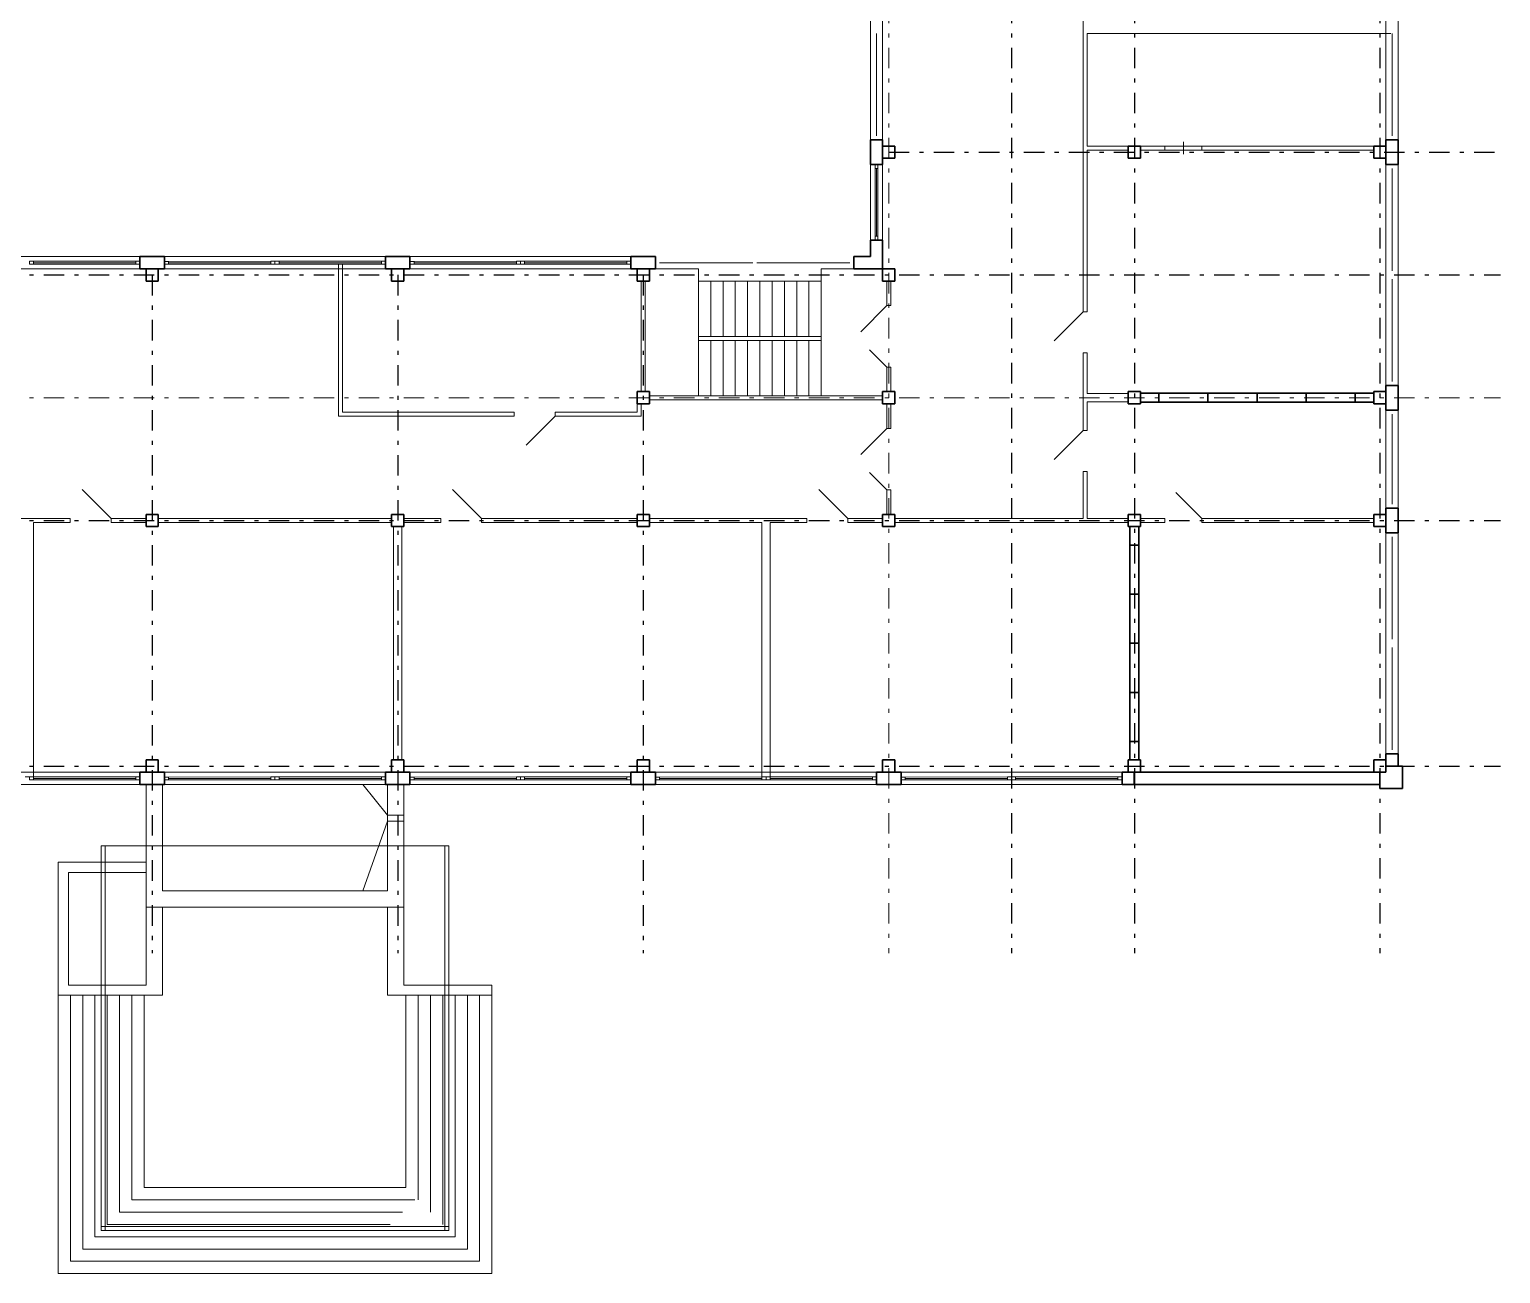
# Model space of a CAD drawing. Header units: metres. Extents: x 6.4 to 78.3, y 1.3 to 57.7.
# Drawn here: x 42.37 to 78.32, y 1.34 to 31.74 of the extents above; entities that cross this region are included whole.
import ezdxf

# ---------------------------------------------------------------- set-up
doc = ezdxf.new("R2010")
doc.units = ezdxf.units.M
doc.header["$MEASUREMENT"] = 0
doc.linetypes.add('( Dashdot )', pattern=[1.001, 0.5, -0.25, 0.001, -0.25])
doc.linetypes.add('DGN Style 3', pattern=[9.681301, 6.915215, -2.766086])

msp = doc.modelspace()

# ---------------------------------------------------------------- linework, layer by layer
at = {"color": 1, "linetype": '( Dashdot )', "lineweight": 0}
for p, q in [((63.375, 57.688), (63.375, 9.164)), ((6.423, 22.738), (78.323, 22.738))]:
    msp.add_line(p, q, dxfattribs=at)
at = {"color": 1, "linetype": '( Dashdot )'}
for p, q in [((66.375, 57.688), (66.375, 9.164)), ((69.375, 57.688), (69.375, 9.164)), ((75.375, 57.688), (75.375, 9.164)), ((63.375, 28.738), (78.323, 28.738)), ((6.423, 25.738), (78.323, 25.738)), ((45.375, 25.738), (45.375, 9.164)), ((51.375, 25.738), (51.375, 9.164)), ((57.375, 25.738), (57.375, 9.164)), ((6.423, 19.738), (78.323, 19.738)), ((6.423, 13.738), (78.323, 13.738))]:
    msp.add_line(p, q, dxfattribs=at)
at = {"color": 7, "linetype": 'Continuous', "lineweight": 0}
for p, q in [((62.923, 34.438), (62.923, 29.038)), ((63.223, 29.038), (63.223, 34.438)), ((75.523, 34.438), (75.523, 29.038)), ((75.823, 29.038), (75.823, 34.438)), ((62.923, 29.038), (63.223, 29.038)), ((63.223, 29.038), (63.223, 29.038)), ((70.123, 28.888), (71.023, 28.888)), ((70.123, 28.788), (70.123, 28.888)), ((70.123, 28.888), (70.123, 28.888)), ((71.023, 28.788), (70.123, 28.788)), ((70.573, 28.988), (70.573, 28.688)), ((71.023, 28.888), (71.023, 28.788)), ((75.523, 29.038), (75.823, 29.038)), ((75.823, 29.038), (75.823, 29.038)), ((62.923, 28.438), (62.923, 26.588)), ((63.223, 28.438), (62.923, 28.438)), ((62.923, 28.438), (62.923, 28.438)), ((63.223, 26.588), (63.223, 28.438)), ((75.823, 28.438), (75.523, 28.438)), ((75.523, 28.438), (75.523, 23.038)), ((75.823, 23.038), (75.823, 28.438)), ((63.108, 28.338), (63.038, 28.338)), ((63.038, 28.338), (63.038, 26.688)), ((63.073, 26.688), (63.073, 28.338)), ((63.108, 26.688), (63.108, 28.338)), ((63.108, 28.338), (63.108, 28.338)), ((63.038, 26.688), (63.108, 26.688)), ((62.923, 26.588), (63.223, 26.588)), ((39.673, 26.188), (45.073, 26.188)), ((45.073, 25.888), (39.673, 25.888)), ((42.473, 26.073), (44.973, 26.073)), ((42.473, 26.003), (42.473, 26.073)), ((42.473, 26.073), (42.473, 26.073)), ((44.973, 26.038), (42.473, 26.038)), ((44.973, 26.003), (42.473, 26.003)), ((44.973, 26.073), (44.973, 26.003)), ((45.073, 26.188), (45.073, 25.888)), ((45.673, 26.188), (51.073, 26.188)), ((45.673, 25.888), (45.673, 26.188)), ((45.673, 26.188), (45.673, 26.188)), ((51.073, 25.888), (45.673, 25.888)), ((45.773, 26.07), (48.273, 26.073)), ((45.774, 26), (45.773, 26.07)), ((45.773, 26.07), (45.773, 26.07)), ((48.273, 26.038), (45.774, 26.035)), ((48.274, 26.003), (45.774, 26)), ((48.273, 26.073), (48.274, 26.003)), ((48.473, 26.073), (50.973, 26.073)), ((48.473, 26.003), (48.473, 26.073)), ((48.473, 26.073), (48.473, 26.073)), ((50.973, 26.038), (48.473, 26.038)), ((50.973, 26.003), (48.473, 26.003)), ((50.973, 26.073), (50.973, 26.003)), ((51.073, 26.188), (51.073, 25.888)), ((51.673, 26.188), (57.073, 26.188)), ((51.673, 25.888), (51.673, 26.188)), ((51.673, 26.188), (51.673, 26.188)), ((57.073, 25.888), (51.673, 25.888)), ((51.773, 26.07), (54.273, 26.073)), ((51.774, 26), (51.773, 26.07)), ((51.773, 26.07), (51.773, 26.07)), ((54.273, 26.038), (51.774, 26.035)), ((54.274, 26.003), (51.774, 26)), ((54.273, 26.073), (54.274, 26.003)), ((54.473, 26.073), (56.973, 26.073)), ((54.473, 26.003), (54.473, 26.073)), ((54.473, 26.073), (54.473, 26.073)), ((56.973, 26.038), (54.473, 26.038)), ((56.973, 26.003), (54.473, 26.003)), ((56.973, 26.073), (56.973, 26.003)), ((57.073, 26.188), (57.073, 25.888)), ((59.023, 24.238), (59.023, 25.588)), ((59.323, 24.238), (59.323, 25.588)), ((59.623, 24.238), (59.623, 25.588)), ((59.923, 24.238), (59.923, 25.588)), ((60.223, 24.238), (60.223, 25.588)), ((60.523, 24.238), (60.523, 25.588)), ((60.823, 24.238), (60.823, 25.588)), ((61.123, 24.238), (61.123, 25.588)), ((61.423, 24.238), (61.423, 25.588)), ((59.023, 22.788), (59.023, 24.138)), ((59.323, 22.788), (59.323, 24.138)), ((59.623, 22.788), (59.623, 24.138)), ((59.923, 22.788), (59.923, 24.138)), ((60.223, 22.788), (60.223, 24.138)), ((60.523, 22.788), (60.523, 24.138)), ((60.823, 22.788), (60.823, 24.138)), ((61.123, 22.788), (61.123, 24.138)), ((61.423, 22.788), (61.423, 24.138)), ((75.523, 23.038), (75.823, 23.038)), ((75.823, 23.038), (75.823, 23.038)), ((75.523, 22.438), (75.523, 20.038)), ((75.823, 22.438), (75.523, 22.438)), ((75.523, 22.438), (75.523, 22.438)), ((75.823, 20.038), (75.823, 22.438)), ((75.523, 20.038), (75.823, 20.038)), ((75.823, 19.438), (75.523, 19.438)), ((75.523, 19.438), (75.523, 14.038)), ((75.823, 14.038), (75.823, 19.438)), ((75.523, 14.038), (75.823, 14.038)), ((75.823, 14.038), (75.823, 14.038)), ((39.673, 13.588), (45.073, 13.588)), ((42.473, 13.473), (44.973, 13.473)), ((42.473, 13.403), (42.473, 13.473)), ((42.473, 13.473), (42.473, 13.473)), ((44.973, 13.438), (42.473, 13.438)), ((44.973, 13.403), (42.473, 13.403)), ((44.973, 13.473), (44.973, 13.403)), ((45.073, 13.588), (45.073, 13.288)), ((45.673, 13.588), (51.073, 13.588)), ((45.673, 13.288), (45.673, 13.588)), ((45.673, 13.588), (45.673, 13.588)), ((45.773, 13.47), (48.273, 13.473)), ((45.774, 13.4), (45.773, 13.47)), ((45.773, 13.47), (45.773, 13.47)), ((48.273, 13.438), (45.774, 13.435)), ((48.274, 13.403), (45.774, 13.4)), ((48.273, 13.473), (48.274, 13.403)), ((48.473, 13.473), (50.973, 13.473)), ((48.473, 13.403), (48.473, 13.473)), ((48.473, 13.473), (48.473, 13.473)), ((50.973, 13.438), (48.473, 13.438)), ((50.973, 13.403), (48.473, 13.403)), ((50.973, 13.473), (50.973, 13.403)), ((51.073, 13.588), (51.073, 13.288)), ((51.673, 13.588), (57.073, 13.588)), ((51.673, 13.288), (51.673, 13.588)), ((51.673, 13.588), (51.673, 13.588)), ((51.773, 13.47), (54.273, 13.473)), ((51.774, 13.4), (51.773, 13.47)), ((51.773, 13.47), (51.773, 13.47)), ((54.273, 13.438), (51.774, 13.435)), ((54.274, 13.403), (51.774, 13.4)), ((54.273, 13.473), (54.274, 13.403)), ((54.473, 13.473), (56.973, 13.473)), ((54.473, 13.403), (54.473, 13.473)), ((54.473, 13.473), (54.473, 13.473)), ((56.973, 13.438), (54.473, 13.438)), ((56.973, 13.403), (54.473, 13.403)), ((56.973, 13.473), (56.973, 13.403)), ((57.073, 13.588), (57.073, 13.288)), ((57.673, 13.588), (63.073, 13.588)), ((57.673, 13.288), (57.673, 13.588)), ((57.673, 13.588), (57.673, 13.588)), ((57.773, 13.47), (60.273, 13.473)), ((57.774, 13.4), (57.773, 13.47)), ((57.773, 13.47), (57.773, 13.47)), ((60.273, 13.438), (57.774, 13.435)), ((60.274, 13.403), (57.774, 13.4)), ((60.273, 13.473), (60.274, 13.403)), ((60.473, 13.473), (62.973, 13.473)), ((60.473, 13.403), (60.473, 13.473)), ((60.473, 13.473), (60.473, 13.473)), ((62.973, 13.438), (60.473, 13.438)), ((62.973, 13.403), (60.473, 13.403)), ((62.973, 13.473), (62.973, 13.403)), ((63.073, 13.588), (63.073, 13.288)), ((63.673, 13.588), (69.073, 13.588)), ((63.673, 13.288), (63.673, 13.588)), ((63.673, 13.588), (63.673, 13.588)), ((63.773, 13.47), (66.273, 13.473)), ((63.774, 13.4), (63.773, 13.47)), ((63.773, 13.47), (63.773, 13.47)), ((66.273, 13.438), (63.774, 13.435)), ((66.274, 13.403), (63.774, 13.4)), ((66.273, 13.473), (66.274, 13.403)), ((66.473, 13.473), (68.973, 13.473)), ((66.473, 13.403), (66.473, 13.473)), ((66.473, 13.473), (66.473, 13.473)), ((68.973, 13.438), (66.473, 13.438)), ((68.973, 13.403), (66.473, 13.403)), ((68.973, 13.473), (68.973, 13.403)), ((69.073, 13.588), (69.073, 13.288)), ((45.073, 13.288), (39.673, 13.288)), ((51.073, 13.288), (45.673, 13.288)), ((57.073, 13.288), (51.673, 13.288)), ((63.073, 13.288), (57.673, 13.288)), ((69.073, 13.288), (63.673, 13.288)), ((43.075, 11.388), (43.075, 1.338)), ((43.075, 11.388), (44.125, 11.388)), ((43.325, 11.138), (43.325, 8.388)), ((43.325, 11.138), (44.125, 11.138)), ((43.325, 8.388), (44.125, 8.388)), ((52.625, 8.388), (53.672, 8.388)), ((53.675, 8.388), (53.675, 1.338)), ((43.075, 8.138), (44.125, 8.138)), ((43.375, 8.138), (43.375, 1.638)), ((43.675, 8.138), (43.675, 1.938)), ((43.975, 8.138), (43.975, 2.238)), ((52.625, 8.138), (53.675, 8.138)), ((52.775, 2.238), (52.775, 8.138)), ((53.075, 1.938), (53.075, 8.138)), ((53.375, 1.638), (53.375, 8.138)), ((43.975, 2.238), (52.775, 2.238)), ((43.675, 1.938), (53.075, 1.938)), ((43.375, 1.638), (53.375, 1.638)), ((43.075, 1.338), (53.675, 1.338))]:
    msp.add_line(p, q, dxfattribs=at)
at = {"color": 7, "linetype": 'Continuous', "lineweight": 13}
for p, q in [((68.123, 32.838), (68.123, 24.838)), ((68.223, 31.638), (68.223, 28.888)), ((68.223, 31.638), (75.638, 31.638)), ((68.223, 28.888), (69.223, 28.888)), ((68.223, 28.788), (68.223, 24.838)), ((69.223, 28.788), (68.223, 28.788)), ((69.223, 28.888), (69.223, 28.788)), ((69.523, 28.788), (69.523, 28.888)), ((69.523, 28.888), (70.123, 28.888)), ((70.123, 28.788), (69.523, 28.788)), ((70.123, 28.888), (70.123, 28.788)), ((71.023, 28.888), (71.023, 28.788)), ((71.023, 28.888), (75.223, 28.888)), ((75.223, 28.788), (71.023, 28.788)), ((75.223, 28.888), (75.223, 28.788)), ((63.038, 28.438), (63.038, 28.338)), ((63.108, 28.438), (63.038, 28.438)), ((63.038, 28.438), (63.038, 28.438)), ((63.108, 28.338), (63.108, 28.438)), ((63.038, 28.338), (63.108, 28.338)), ((63.038, 26.688), (63.038, 26.588)), ((63.108, 26.688), (63.038, 26.688)), ((63.038, 26.688), (63.038, 26.688)), ((63.108, 26.588), (63.108, 26.688)), ((63.038, 26.588), (63.108, 26.588)), ((42.373, 26.073), (42.473, 26.073)), ((42.373, 26.003), (42.373, 26.073)), ((42.373, 26.073), (42.373, 26.073)), ((42.473, 26.003), (42.373, 26.003)), ((42.473, 26.073), (42.473, 26.003)), ((44.973, 26.073), (45.073, 26.073)), ((44.973, 26.003), (44.973, 26.073)), ((44.973, 26.073), (44.973, 26.073)), ((45.073, 26.003), (44.973, 26.003)), ((45.073, 26.073), (45.073, 26.003)), ((45.673, 26.07), (45.773, 26.07)), ((45.673, 26), (45.673, 26.07)), ((45.673, 26.07), (45.673, 26.07)), ((45.773, 26), (45.673, 26)), ((45.773, 26.07), (45.773, 26)), ((48.273, 26.073), (48.373, 26.073)), ((48.273, 26.003), (48.273, 26.073)), ((48.273, 26.073), (48.273, 26.073)), ((48.373, 26.003), (48.273, 26.003)), ((48.373, 26.073), (48.473, 26.073)), ((48.373, 26.003), (48.373, 26.073)), ((48.373, 26.073), (48.373, 26.073)), ((48.373, 26.073), (48.373, 26.003)), ((48.473, 26.003), (48.373, 26.003)), ((48.473, 26.073), (48.473, 26.003)), ((49.923, 26.003), (49.923, 22.288)), ((50.023, 26.003), (50.023, 22.388)), ((50.973, 26.073), (51.073, 26.073)), ((50.973, 26.003), (50.973, 26.073)), ((50.973, 26.073), (50.973, 26.073)), ((51.073, 26.003), (50.973, 26.003)), ((51.073, 26.073), (51.073, 26.003)), ((51.673, 26.07), (51.773, 26.07)), ((51.673, 26), (51.673, 26.07)), ((51.673, 26.07), (51.673, 26.07)), ((51.773, 26), (51.673, 26)), ((51.773, 26.07), (51.773, 26)), ((54.273, 26.073), (54.373, 26.073)), ((54.273, 26.003), (54.273, 26.073)), ((54.273, 26.073), (54.273, 26.073)), ((54.373, 26.003), (54.273, 26.003)), ((54.373, 26.073), (54.473, 26.073)), ((54.373, 26.003), (54.373, 26.073)), ((54.373, 26.073), (54.373, 26.073)), ((54.373, 26.073), (54.373, 26.003)), ((54.473, 26.003), (54.373, 26.003)), ((54.473, 26.073), (54.473, 26.003)), ((56.973, 26.073), (57.073, 26.073)), ((56.973, 26.003), (56.973, 26.073)), ((56.973, 26.073), (56.973, 26.073)), ((57.073, 26.003), (56.973, 26.003)), ((57.073, 26.073), (57.073, 26.003)), ((58.723, 25.888), (57.673, 25.888)), ((58.723, 22.788), (58.723, 25.888)), ((61.723, 22.788), (61.723, 25.888)), ((61.723, 25.888), (62.523, 25.888)), ((57.323, 25.588), (57.323, 22.888)), ((57.423, 25.588), (57.323, 25.588)), ((57.323, 25.588), (57.323, 25.588)), ((57.423, 22.888), (57.423, 25.588)), ((61.723, 25.588), (58.723, 25.588)), ((63.423, 25.588), (63.323, 25.588)), ((63.323, 25.588), (63.323, 24.988)), ((63.423, 24.988), (63.423, 25.588)), ((63.323, 24.988), (62.687, 24.351)), ((63.423, 24.988), (63.323, 24.988)), ((68.223, 24.838), (68.123, 24.838)), ((61.723, 24.238), (58.723, 24.238)), ((61.723, 24.138), (58.723, 24.138)), ((61.723, 24.238), (61.723, 24.138)), ((63.323, 23.488), (62.899, 23.912)), ((68.223, 23.838), (68.123, 23.838)), ((68.123, 23.838), (68.123, 21.938)), ((68.223, 23.838), (68.223, 22.838)), ((63.423, 23.488), (63.323, 23.488)), ((63.323, 23.488), (63.323, 22.888)), ((63.423, 22.888), (63.423, 23.488)), ((57.323, 22.888), (57.423, 22.888)), ((57.523, 22.788), (63.223, 22.788)), ((57.523, 22.688), (57.523, 22.788)), ((57.523, 22.788), (57.523, 22.788)), ((63.223, 22.688), (57.523, 22.688)), ((63.223, 22.788), (63.223, 22.688)), ((63.323, 22.888), (63.423, 22.888)), ((68.223, 22.838), (69.223, 22.838)), ((69.223, 22.838), (69.223, 22.638)), ((54.223, 22.388), (50.023, 22.388)), ((54.223, 22.388), (54.223, 22.288)), ((55.223, 22.388), (55.223, 22.288)), ((57.223, 22.388), (55.223, 22.388)), ((57.223, 22.588), (57.223, 22.388)), ((57.323, 22.588), (57.323, 22.288)), ((63.323, 21.988), (63.323, 22.588)), ((63.323, 22.588), (63.423, 22.588)), ((63.423, 22.588), (63.423, 21.988)), ((68.223, 22.638), (68.223, 21.938)), ((69.223, 22.638), (68.223, 22.638)), ((54.223, 22.288), (49.923, 22.288)), ((57.323, 22.288), (55.223, 22.288)), ((63.323, 21.988), (62.687, 21.351)), ((63.423, 21.988), (63.323, 21.988)), ((68.223, 21.938), (68.123, 21.938)), ((63.323, 20.488), (62.899, 20.912)), ((68.223, 20.938), (68.123, 20.938)), ((68.123, 20.938), (68.123, 19.788)), ((68.223, 20.938), (68.223, 19.788)), ((63.423, 20.488), (63.323, 20.488)), ((63.323, 19.888), (63.323, 20.488)), ((63.423, 20.488), (63.423, 19.888)), ((71.023, 19.788), (70.387, 20.424)), ((39.523, 19.788), (43.373, 19.788)), ((43.373, 19.788), (43.373, 19.688)), ((44.373, 19.788), (44.373, 19.688)), ((44.373, 19.788), (45.223, 19.788)), ((45.223, 19.788), (45.223, 19.688)), ((45.523, 19.788), (51.223, 19.788)), ((45.523, 19.688), (45.523, 19.788)), ((45.523, 19.788), (45.523, 19.788)), ((51.223, 19.788), (51.223, 19.688)), ((51.523, 19.688), (51.523, 19.788)), ((51.523, 19.788), (52.423, 19.788)), ((52.423, 19.788), (52.423, 19.688)), ((53.423, 19.788), (53.423, 19.688)), ((53.423, 19.788), (57.223, 19.788)), ((57.223, 19.788), (57.223, 19.688)), ((57.523, 19.688), (57.523, 19.788)), ((57.523, 19.788), (61.373, 19.788)), ((61.373, 19.788), (61.373, 19.688)), ((62.373, 19.788), (62.373, 19.688)), ((62.373, 19.788), (63.223, 19.788)), ((63.223, 19.788), (63.223, 19.688)), ((63.423, 19.888), (63.323, 19.888)), ((68.123, 19.788), (63.523, 19.788)), ((69.223, 19.788), (68.223, 19.788)), ((69.223, 19.688), (69.223, 19.788)), ((69.523, 19.688), (69.523, 19.788)), ((69.523, 19.788), (70.123, 19.788)), ((70.123, 19.788), (70.123, 19.688)), ((71.023, 19.788), (71.023, 19.688)), ((71.023, 19.788), (75.223, 19.788)), ((75.223, 19.788), (75.223, 19.688)), ((42.473, 13.473), (42.473, 19.688)), ((43.373, 19.688), (42.473, 19.688)), ((45.223, 19.688), (44.373, 19.688)), ((51.223, 19.688), (45.523, 19.688)), ((51.473, 19.588), (51.273, 19.588)), ((51.273, 19.588), (51.273, 13.888)), ((51.473, 13.888), (51.473, 19.588)), ((52.423, 19.688), (51.523, 19.688)), ((57.223, 19.688), (53.423, 19.688)), ((60.273, 19.688), (57.523, 19.688)), ((60.273, 19.688), (60.273, 13.473)), ((60.473, 13.473), (60.473, 19.688)), ((61.373, 19.688), (60.473, 19.688)), ((63.223, 19.688), (62.373, 19.688)), ((63.523, 19.688), (69.223, 19.688)), ((70.123, 19.688), (69.523, 19.688)), ((75.223, 19.688), (71.023, 19.688)), ((51.273, 13.888), (51.473, 13.888)), ((51.473, 13.888), (51.473, 13.888)), ((42.273, 13.473), (42.473, 13.473)), ((42.373, 13.473), (42.473, 13.473)), ((42.373, 13.403), (42.373, 13.473)), ((42.373, 13.473), (42.373, 13.473)), ((42.473, 13.403), (42.373, 13.403)), ((42.473, 13.473), (42.473, 13.403)), ((44.973, 13.473), (45.073, 13.473)), ((44.973, 13.403), (44.973, 13.473)), ((44.973, 13.473), (44.973, 13.473)), ((45.073, 13.403), (44.973, 13.403)), ((45.073, 13.473), (45.073, 13.403)), ((45.673, 13.47), (45.773, 13.47)), ((45.673, 13.4), (45.673, 13.47)), ((45.673, 13.47), (45.673, 13.47)), ((45.773, 13.4), (45.673, 13.4)), ((45.773, 13.47), (45.773, 13.4)), ((48.273, 13.473), (48.373, 13.473)), ((48.273, 13.403), (48.273, 13.473)), ((48.273, 13.473), (48.273, 13.473)), ((48.373, 13.403), (48.273, 13.403)), ((48.373, 13.473), (48.473, 13.473)), ((48.373, 13.403), (48.373, 13.473)), ((48.373, 13.473), (48.373, 13.473)), ((48.373, 13.473), (48.373, 13.403)), ((48.473, 13.403), (48.373, 13.403)), ((48.473, 13.473), (48.473, 13.403)), ((50.973, 13.473), (51.073, 13.473)), ((50.973, 13.403), (50.973, 13.473)), ((50.973, 13.473), (50.973, 13.473)), ((51.073, 13.403), (50.973, 13.403)), ((51.073, 13.473), (51.073, 13.403)), ((51.673, 13.47), (51.773, 13.47)), ((51.673, 13.4), (51.673, 13.47)), ((51.673, 13.47), (51.673, 13.47)), ((51.773, 13.4), (51.673, 13.4)), ((51.773, 13.47), (51.773, 13.4)), ((54.273, 13.473), (54.373, 13.473)), ((54.273, 13.403), (54.273, 13.473)), ((54.273, 13.473), (54.273, 13.473)), ((54.373, 13.403), (54.273, 13.403)), ((54.373, 13.473), (54.473, 13.473)), ((54.373, 13.403), (54.373, 13.473)), ((54.373, 13.473), (54.373, 13.473)), ((54.373, 13.473), (54.373, 13.403)), ((54.473, 13.403), (54.373, 13.403)), ((54.473, 13.473), (54.473, 13.403)), ((56.973, 13.473), (57.073, 13.473)), ((56.973, 13.403), (56.973, 13.473)), ((56.973, 13.473), (56.973, 13.473)), ((57.073, 13.403), (56.973, 13.403)), ((57.073, 13.473), (57.073, 13.403)), ((57.673, 13.47), (57.773, 13.47)), ((57.673, 13.4), (57.673, 13.47)), ((57.673, 13.47), (57.673, 13.47)), ((57.773, 13.4), (57.673, 13.4)), ((57.773, 13.47), (57.773, 13.4)), ((60.273, 13.473), (60.473, 13.473)), ((60.273, 13.473), (60.373, 13.473)), ((60.273, 13.403), (60.273, 13.473)), ((60.273, 13.473), (60.273, 13.473)), ((60.373, 13.403), (60.273, 13.403)), ((60.373, 13.473), (60.473, 13.473)), ((60.373, 13.403), (60.373, 13.473)), ((60.373, 13.473), (60.373, 13.473)), ((60.373, 13.473), (60.373, 13.403)), ((60.473, 13.403), (60.373, 13.403)), ((60.473, 13.473), (60.473, 13.403)), ((62.973, 13.473), (63.073, 13.473)), ((62.973, 13.403), (62.973, 13.473)), ((62.973, 13.473), (62.973, 13.473)), ((63.073, 13.403), (62.973, 13.403)), ((63.073, 13.473), (63.073, 13.403)), ((63.673, 13.47), (63.773, 13.47)), ((63.673, 13.4), (63.673, 13.47)), ((63.673, 13.47), (63.673, 13.47)), ((63.773, 13.4), (63.673, 13.4)), ((63.773, 13.47), (63.773, 13.4)), ((66.273, 13.473), (66.373, 13.473)), ((66.273, 13.403), (66.273, 13.473)), ((66.273, 13.473), (66.273, 13.473)), ((66.373, 13.403), (66.273, 13.403)), ((66.373, 13.473), (66.473, 13.473)), ((66.373, 13.403), (66.373, 13.473)), ((66.373, 13.473), (66.373, 13.473)), ((66.373, 13.473), (66.373, 13.403)), ((66.473, 13.403), (66.373, 13.403)), ((66.473, 13.473), (66.473, 13.403)), ((68.973, 13.473), (69.073, 13.473)), ((68.973, 13.403), (68.973, 13.473)), ((68.973, 13.473), (68.973, 13.473)), ((69.073, 13.403), (68.973, 13.403)), ((69.073, 13.473), (69.073, 13.403)), ((45.223, 13.288), (45.223, 11.788)), ((45.623, 13.288), (45.623, 11.788)), ((45.623, 13.288), (51.123, 13.288)), ((51.123, 12.538), (50.521, 13.288)), ((51.123, 11.788), (51.123, 13.288)), ((51.523, 11.788), (51.523, 13.288)), ((51.123, 12.388), (50.521, 10.688)), ((51.123, 12.538), (51.523, 12.538)), ((51.123, 12.388), (51.123, 12.538)), ((51.123, 12.538), (51.123, 12.538)), ((51.523, 12.388), (51.123, 12.388)), ((51.523, 12.538), (51.523, 12.388)), ((44.125, 2.388), (44.125, 11.788)), ((52.625, 11.788), (44.125, 11.788)), ((44.225, 2.388), (44.225, 11.788)), ((45.623, 11.788), (45.623, 10.688)), ((51.123, 11.788), (51.123, 10.688)), ((52.525, 2.388), (52.525, 11.788)), ((52.625, 2.388), (52.625, 11.788)), ((45.623, 10.688), (51.123, 10.688)), ((52.625, 2.488), (44.125, 2.488)), ((52.625, 2.388), (44.125, 2.388))]:
    msp.add_line(p, q, dxfattribs=at)
at = {"color": 7, "linetype": 'Continuous', "lineweight": 0, "extrusion": (0, 0, -1)}
for p, q in [((63.073, 31.638), (63.071, 29.138)), ((75.673, 31.638), (75.671, 29.138)), ((75.673, 28.338), (75.673, 25.838)), ((57.773, 26.038), (60.048, 26.038)), ((60.148, 26.038), (62.423, 26.038)), ((75.673, 25.638), (75.671, 23.138)), ((75.673, 22.338), (75.673, 20.138)), ((75.673, 19.338), (75.673, 16.838)), ((75.673, 16.638), (75.671, 14.138))]:
    msp.add_line(p, q, dxfattribs=at)
at = {"color": 7, "linetype": 'Continuous', "lineweight": 30}
for p, q in [((62.923, 28.438), (62.923, 29.038)), ((62.923, 29.038), (63.223, 29.038)), ((63.223, 29.038), (63.223, 28.438)), ((63.223, 28.888), (63.223, 28.588)), ((63.523, 28.888), (63.223, 28.888)), ((63.223, 28.888), (63.223, 28.888)), ((63.523, 28.588), (63.523, 28.888)), ((69.223, 28.888), (69.223, 28.588)), ((69.523, 28.888), (69.223, 28.888)), ((69.223, 28.888), (69.223, 28.888)), ((69.523, 28.588), (69.523, 28.888)), ((75.223, 28.888), (75.223, 28.588)), ((75.523, 28.888), (75.223, 28.888)), ((75.223, 28.888), (75.223, 28.888)), ((75.823, 29.038), (75.523, 29.038)), ((75.523, 29.038), (75.523, 28.438)), ((75.523, 28.588), (75.523, 28.888)), ((75.823, 28.438), (75.823, 29.038)), ((63.223, 28.438), (62.923, 28.438)), ((62.923, 28.438), (62.923, 28.438)), ((63.223, 28.588), (63.523, 28.588)), ((69.223, 28.588), (69.523, 28.588)), ((75.223, 28.588), (75.523, 28.588)), ((75.523, 28.438), (75.823, 28.438)), ((75.823, 28.438), (75.823, 28.438)), ((63.223, 26.588), (62.923, 26.588)), ((62.923, 26.588), (62.923, 26.188)), ((63.223, 26.588), (63.223, 25.888)), ((45.073, 25.888), (45.073, 26.188)), ((45.073, 26.188), (45.673, 26.188)), ((45.673, 25.888), (45.073, 25.888)), ((45.223, 25.888), (45.223, 25.588)), ((45.523, 25.888), (45.223, 25.888)), ((45.223, 25.888), (45.223, 25.888)), ((45.523, 25.588), (45.523, 25.888)), ((45.673, 26.188), (45.673, 25.888)), ((45.673, 25.888), (45.673, 25.888)), ((51.073, 25.888), (51.073, 26.188)), ((51.073, 26.188), (51.673, 26.188)), ((51.673, 25.888), (51.073, 25.888)), ((51.223, 25.888), (51.223, 25.588)), ((51.523, 25.888), (51.223, 25.888)), ((51.223, 25.888), (51.223, 25.888)), ((51.523, 25.588), (51.523, 25.888)), ((51.673, 26.188), (51.673, 25.888)), ((51.673, 25.888), (51.673, 25.888)), ((57.073, 25.888), (57.073, 26.188)), ((57.073, 26.188), (57.673, 26.188)), ((57.673, 25.888), (57.073, 25.888)), ((57.223, 25.888), (57.223, 25.588)), ((57.523, 25.888), (57.223, 25.888)), ((57.223, 25.888), (57.223, 25.888)), ((57.523, 25.588), (57.523, 25.888)), ((57.673, 26.188), (57.673, 25.888)), ((57.673, 25.888), (57.673, 25.888)), ((62.523, 25.888), (62.523, 26.188)), ((62.923, 26.188), (62.523, 26.188)), ((63.223, 25.888), (62.523, 25.888)), ((63.223, 25.888), (63.223, 25.588)), ((63.523, 25.888), (63.223, 25.888)), ((63.223, 25.888), (63.223, 25.888)), ((63.523, 25.588), (63.523, 25.888)), ((45.223, 25.588), (45.523, 25.588)), ((51.223, 25.588), (51.523, 25.588)), ((57.223, 25.588), (57.523, 25.588)), ((63.223, 25.588), (63.523, 25.588)), ((75.823, 23.038), (75.523, 23.038)), ((75.523, 23.038), (75.523, 22.438)), ((75.823, 22.438), (75.823, 23.038)), ((57.223, 22.888), (57.223, 22.588)), ((57.523, 22.888), (57.223, 22.888)), ((57.223, 22.888), (57.223, 22.888)), ((57.523, 22.588), (57.523, 22.888)), ((63.223, 22.888), (63.223, 22.588)), ((63.523, 22.888), (63.223, 22.888)), ((63.223, 22.888), (63.223, 22.888)), ((63.523, 22.588), (63.523, 22.888)), ((69.223, 22.888), (69.223, 22.588)), ((69.523, 22.888), (69.223, 22.888)), ((69.223, 22.888), (69.223, 22.888)), ((69.523, 22.588), (69.523, 22.888)), ((69.973, 22.848), (69.523, 22.848)), ((69.523, 22.848), (69.523, 22.628)), ((69.973, 22.628), (69.973, 22.848)), ((69.973, 22.628), (69.973, 22.848)), ((69.973, 22.848), (71.173, 22.848)), ((71.173, 22.628), (71.173, 22.848)), ((71.173, 22.848), (72.373, 22.848)), ((71.173, 22.848), (71.173, 22.628)), ((72.373, 22.628), (72.373, 22.848)), ((72.373, 22.848), (73.573, 22.848)), ((72.373, 22.848), (72.373, 22.628)), ((73.573, 22.628), (73.573, 22.848)), ((73.573, 22.848), (74.773, 22.848)), ((73.573, 22.848), (73.573, 22.628)), ((74.773, 22.628), (74.773, 22.848)), ((74.773, 22.848), (75.223, 22.848)), ((74.773, 22.848), (74.773, 22.628)), ((75.223, 22.888), (75.223, 22.588)), ((75.523, 22.888), (75.223, 22.888)), ((75.223, 22.888), (75.223, 22.888)), ((75.223, 22.848), (75.223, 22.628)), ((75.523, 22.588), (75.523, 22.888)), ((57.223, 22.588), (57.523, 22.588)), ((63.223, 22.588), (63.523, 22.588)), ((69.223, 22.588), (69.523, 22.588)), ((69.523, 22.628), (69.973, 22.628)), ((69.973, 22.628), (69.973, 22.628)), ((71.173, 22.628), (69.973, 22.628)), ((72.373, 22.628), (71.173, 22.628)), ((71.173, 22.628), (71.173, 22.628)), ((73.573, 22.628), (72.373, 22.628)), ((72.373, 22.628), (72.373, 22.628)), ((74.773, 22.628), (73.573, 22.628)), ((73.573, 22.628), (73.573, 22.628)), ((75.223, 22.628), (74.773, 22.628)), ((74.773, 22.628), (74.773, 22.628)), ((74.773, 22.628), (74.773, 22.628)), ((75.223, 22.588), (75.523, 22.588)), ((75.523, 22.438), (75.823, 22.438)), ((75.823, 22.438), (75.823, 22.438)), ((45.223, 19.888), (45.223, 19.588)), ((45.523, 19.888), (45.223, 19.888)), ((45.223, 19.888), (45.223, 19.888)), ((45.523, 19.588), (45.523, 19.888)), ((51.223, 19.888), (51.223, 19.588)), ((51.523, 19.888), (51.223, 19.888)), ((51.223, 19.888), (51.223, 19.888)), ((51.523, 19.588), (51.523, 19.888)), ((57.223, 19.888), (57.223, 19.588)), ((57.523, 19.888), (57.223, 19.888)), ((57.223, 19.888), (57.223, 19.888)), ((57.523, 19.588), (57.523, 19.888)), ((63.223, 19.888), (63.223, 19.588)), ((63.523, 19.888), (63.223, 19.888)), ((63.223, 19.888), (63.223, 19.888)), ((63.523, 19.588), (63.523, 19.888)), ((69.223, 19.888), (69.223, 19.588)), ((69.523, 19.888), (69.223, 19.888)), ((69.223, 19.888), (69.223, 19.888)), ((69.523, 19.588), (69.523, 19.888)), ((75.223, 19.888), (75.223, 19.588)), ((75.523, 19.888), (75.223, 19.888)), ((75.223, 19.888), (75.223, 19.888)), ((75.823, 20.038), (75.523, 20.038)), ((75.523, 20.038), (75.523, 19.438)), ((75.523, 19.588), (75.523, 19.888)), ((75.823, 19.438), (75.823, 20.038)), ((45.223, 19.588), (45.523, 19.588)), ((51.223, 19.588), (51.523, 19.588)), ((57.223, 19.588), (57.523, 19.588)), ((63.223, 19.588), (63.523, 19.588)), ((69.223, 19.588), (69.523, 19.588)), ((69.483, 19.588), (69.263, 19.588)), ((69.263, 19.588), (69.263, 19.138)), ((69.483, 19.138), (69.483, 19.588)), ((75.223, 19.588), (75.523, 19.588)), ((75.523, 19.438), (75.823, 19.438)), ((75.823, 19.438), (75.823, 19.438)), ((69.263, 19.138), (69.483, 19.138)), ((69.263, 19.138), (69.263, 19.138)), ((69.263, 17.938), (69.263, 19.138)), ((69.263, 19.138), (69.483, 19.138)), ((69.483, 19.138), (69.483, 17.938)), ((69.263, 16.738), (69.263, 17.938)), ((69.263, 17.938), (69.483, 17.938)), ((69.483, 17.938), (69.263, 17.938)), ((69.263, 17.938), (69.263, 17.938)), ((69.483, 17.938), (69.483, 16.738)), ((69.263, 15.538), (69.263, 16.738)), ((69.263, 16.738), (69.483, 16.738)), ((69.483, 16.738), (69.263, 16.738)), ((69.263, 16.738), (69.263, 16.738)), ((69.483, 16.738), (69.483, 15.538)), ((69.263, 14.338), (69.263, 15.538)), ((69.263, 15.538), (69.483, 15.538)), ((69.483, 15.538), (69.263, 15.538)), ((69.263, 15.538), (69.263, 15.538)), ((69.483, 15.538), (69.483, 14.338)), ((69.263, 14.338), (69.483, 14.338)), ((69.263, 13.888), (69.263, 14.338)), ((69.263, 14.338), (69.263, 14.338)), ((69.483, 14.338), (69.263, 14.338)), ((69.263, 14.338), (69.263, 14.338)), ((69.483, 14.338), (69.483, 13.888)), ((75.823, 14.038), (75.523, 14.038)), ((75.523, 14.038), (75.523, 13.738)), ((75.823, 13.738), (75.823, 14.038)), ((45.223, 13.888), (45.223, 13.588)), ((45.523, 13.888), (45.223, 13.888)), ((45.223, 13.888), (45.223, 13.888)), ((45.523, 13.588), (45.523, 13.888)), ((51.223, 13.888), (51.223, 13.588)), ((51.523, 13.888), (51.223, 13.888)), ((51.223, 13.888), (51.223, 13.888)), ((51.523, 13.588), (51.523, 13.888)), ((57.223, 13.888), (57.223, 13.588)), ((57.523, 13.888), (57.223, 13.888)), ((57.223, 13.888), (57.223, 13.888)), ((57.523, 13.588), (57.523, 13.888)), ((63.223, 13.888), (63.223, 13.588)), ((63.523, 13.888), (63.223, 13.888)), ((63.223, 13.888), (63.223, 13.888)), ((63.523, 13.588), (63.523, 13.888)), ((69.223, 13.888), (69.223, 13.588)), ((69.523, 13.888), (69.223, 13.888)), ((69.223, 13.888), (69.223, 13.888)), ((69.483, 13.888), (69.263, 13.888)), ((69.523, 13.588), (69.523, 13.888)), ((75.223, 13.888), (75.223, 13.588)), ((75.523, 13.888), (75.223, 13.888)), ((75.223, 13.888), (75.223, 13.888)), ((75.523, 13.588), (75.523, 13.888)), ((75.523, 13.738), (75.823, 13.738)), ((75.523, 13.738), (75.523, 13.738)), ((75.823, 13.738), (75.923, 13.738)), ((75.923, 13.738), (75.923, 13.188)), ((45.073, 13.288), (45.073, 13.588)), ((45.073, 13.588), (45.673, 13.588)), ((45.223, 13.588), (45.523, 13.588)), ((45.673, 13.588), (45.673, 13.288)), ((51.073, 13.288), (51.073, 13.588)), ((51.073, 13.588), (51.673, 13.588)), ((51.223, 13.588), (51.523, 13.588)), ((51.673, 13.588), (51.673, 13.288)), ((57.073, 13.288), (57.073, 13.588)), ((57.073, 13.588), (57.673, 13.588)), ((57.223, 13.588), (57.523, 13.588)), ((57.673, 13.588), (57.673, 13.288)), ((63.073, 13.288), (63.073, 13.588)), ((63.073, 13.588), (63.673, 13.588)), ((63.223, 13.588), (63.523, 13.588)), ((63.673, 13.588), (63.673, 13.288)), ((69.373, 13.588), (69.073, 13.588)), ((69.073, 13.588), (69.073, 13.288)), ((69.223, 13.588), (69.523, 13.588)), ((75.373, 13.588), (69.373, 13.588)), ((69.373, 13.588), (69.373, 13.288)), ((69.373, 13.288), (69.373, 13.588)), ((75.223, 13.588), (75.523, 13.588)), ((75.373, 13.288), (75.373, 13.588)), ((75.373, 13.588), (75.373, 13.588)), ((45.673, 13.288), (45.073, 13.288)), ((45.673, 13.288), (45.673, 13.288)), ((51.673, 13.288), (51.073, 13.288)), ((51.673, 13.288), (51.673, 13.288)), ((57.673, 13.288), (57.073, 13.288)), ((57.673, 13.288), (57.673, 13.288)), ((63.673, 13.288), (63.073, 13.288)), ((63.673, 13.288), (63.673, 13.288)), ((69.073, 13.288), (69.373, 13.288)), ((69.073, 13.288), (69.073, 13.288)), ((69.373, 13.288), (75.373, 13.288)), ((75.373, 13.288), (75.373, 13.188)), ((75.373, 13.188), (75.923, 13.188))]:
    msp.add_line(p, q, dxfattribs=at)
at = {"color": 7, "lineweight": 13}
for p, q in [((68.123, 24.838), (67.416, 24.13)), ((68.123, 21.938), (67.416, 21.23)), ((44.373, 19.788), (43.666, 20.495)), ((53.423, 19.788), (52.716, 20.495)), ((62.373, 19.788), (61.666, 20.495))]:
    msp.add_line(p, q, dxfattribs=at)
at = {"color": 7, "lineweight": 13, "extrusion": (0, 0, -1)}
msp.add_line((55.223, 22.288), (54.516, 21.58), dxfattribs=at)
at = {"color": 7, "linetype": 'DGN Style 3', "lineweight": 0}
for p, q in [((45.223, 11.788), (45.223, 10.288)), ((51.523, 10.288), (51.523, 11.788)), ((44.125, 11.388), (45.223, 11.388)), ((44.125, 11.138), (45.223, 11.138)), ((45.223, 10.288), (45.223, 8.388)), ((45.223, 10.288), (45.623, 10.288)), ((45.623, 10.288), (45.623, 8.138)), ((45.623, 10.288), (51.123, 10.288)), ((51.123, 10.288), (51.123, 8.138)), ((51.123, 10.288), (51.523, 10.288)), ((51.523, 10.288), (51.523, 8.388)), ((44.125, 8.388), (45.223, 8.388)), ((51.523, 8.388), (52.625, 8.388)), ((44.125, 8.138), (45.623, 8.138)), ((44.275, 8.138), (44.275, 2.538)), ((44.575, 8.138), (44.575, 2.838)), ((44.875, 8.138), (44.875, 3.138)), ((45.175, 8.138), (45.175, 3.438)), ((51.123, 8.138), (52.625, 8.138)), ((51.575, 8.138), (51.575, 3.438)), ((51.875, 3.138), (51.875, 8.138)), ((52.175, 2.838), (52.175, 8.138)), ((52.475, 2.538), (52.475, 8.138)), ((45.175, 3.438), (51.575, 3.438)), ((44.875, 3.138), (51.875, 3.138)), ((44.275, 2.538), (52.475, 2.538)), ((44.575, 2.838), (52.175, 2.838))]:
    msp.add_line(p, q, dxfattribs=at)

doc.saveas('drawing.dxf')
